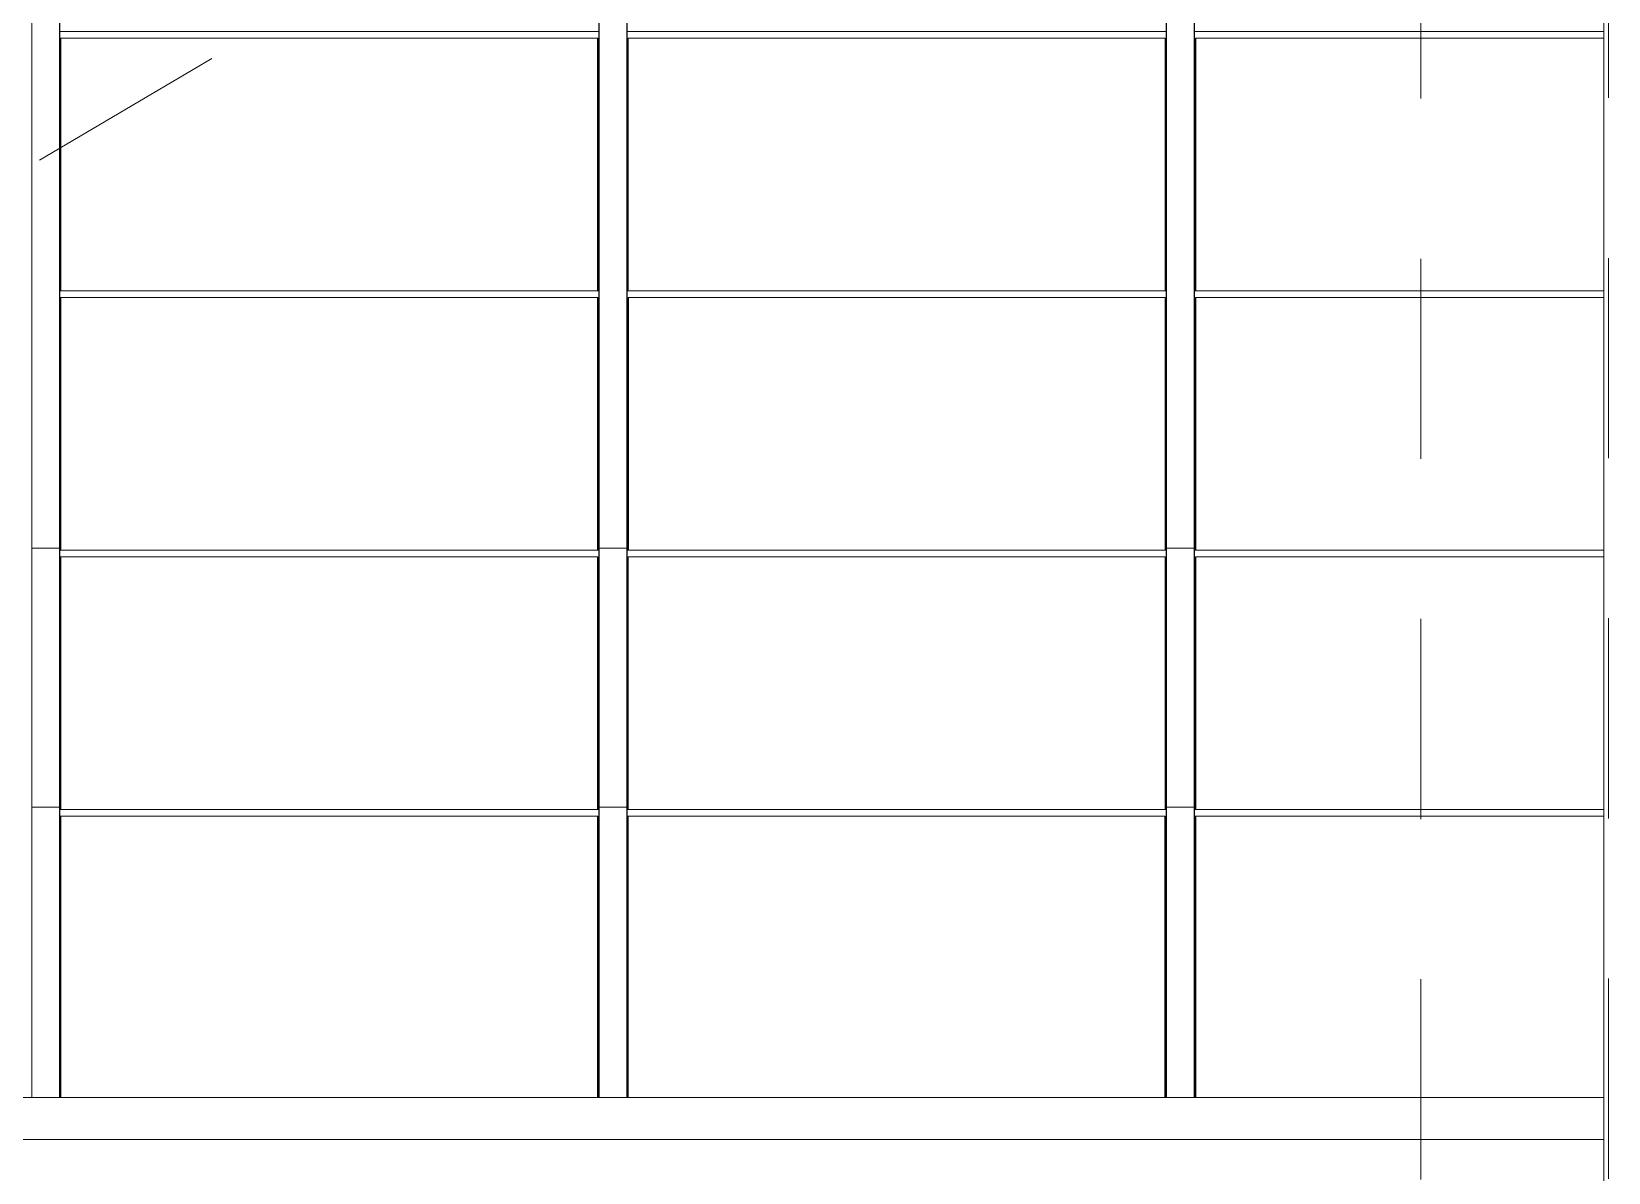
# Model space of a CAD drawing. Header units: metres. Extents: x -227.9 to -140, y 37.9 to 92.1.
# Drawn here: x -187.25 to -181.34, y 67.94 to 72.21 of the extents above; entities that cross this region are included whole.
import ezdxf

# ---------------------------------------------------------------- set-up
doc = ezdxf.new("R2010")
doc.units = ezdxf.units.M
doc.linetypes.add('JIS_02_0.7', pattern=[1.35, 0.75, -0.6])
doc.layers.add('A-DETL', color=94, linetype='Continuous', lineweight=5, true_color=0x00a600)
doc.layers.add('G-IMPT', color=8, linetype='Continuous', lineweight=5, true_color=0x808080)
for name, color, linetype, lineweight in [('A-GENM', 7, 'Continuous', 5), ('A-ROOF', 7, 'Continuous', 5), ('S-BEAM', 7, 'Continuous', 5)]:
    doc.layers.add(name, color=color, linetype=linetype, lineweight=lineweight)

# ---------------------------------------------------------------- blocks, each defined once
blk = doc.blocks.new('LAG-B1020-CADRE STRUCTURELLE-PATIO - MUC-PATIO_skp_97-11715570-MUC-LAG-PRO-PLA-ARC-TZN-N02-AG02Ec-Cote')
at = {"layer": 'G-IMPT', "color": 7}
for p, q in [((-24.7873, 0.3398), (-0.3673, 0.3398)), ((-24.7873, 0.3398), (-0.3673, 0.3398)), ((-0.3673, 0.1821), (-24.7873, 0.1821)), ((-24.7873, 0.1821), (-0.3673, 0.1821))]:
    blk.add_line(p, q, dxfattribs=at)
blk = doc.blocks.new('LAG-B1020-CADRE STRUCTURELLE-PATIO - MUC-PATIO_skp_78-11715551-MUC-LAG-PRO-PLA-ARC-TZN-N02-AG02Ec-Cote')
at = {"layer": 'G-IMPT', "color": 7}
for p, q in [((18.901, 4.0055), (18.901, 3.0577)), ((18.901, 4.0055), (20.9121, 4.0055)), ((18.901, 4.0055), (20.9121, 4.0055)), ((18.901, 3.0577), (18.901, 4.0055)), ((20.9121, 3.0577), (20.9121, 4.0055)), ((20.9121, 3.0577), (20.9121, 4.0055)), ((21.026, 4.0055), (21.026, 3.0577)), ((21.026, 4.0055), (23.0371, 4.0055)), ((21.026, 4.0055), (23.0371, 4.0055)), ((21.026, 3.0577), (21.026, 4.0055)), ((23.0371, 3.0577), (23.0371, 4.0055)), ((23.0371, 3.0577), (23.0371, 4.0055)), ((23.1515, 4.0055), (23.1515, 3.0577)), ((23.1515, 4.0055), (24.6802, 4.0055)), ((23.1515, 4.0055), (24.6802, 4.0055)), ((23.1515, 3.0577), (23.1515, 4.0055)), ((18.901, 3.0333), (18.901, 2.0861)), ((18.901, 3.0333), (20.9121, 3.0333)), ((18.901, 3.0333), (20.9121, 3.0333)), ((18.901, 2.0861), (18.901, 3.0333)), ((20.9121, 2.0861), (20.9121, 3.0333)), ((20.9121, 2.0861), (20.9121, 3.0333)), ((21.026, 3.0333), (21.026, 2.0861)), ((21.026, 3.0333), (23.0371, 3.0333)), ((21.026, 3.0333), (23.0371, 3.0333)), ((21.026, 2.0861), (21.026, 3.0333)), ((23.0371, 2.0861), (23.0371, 3.0333)), ((23.0371, 2.0861), (23.0371, 3.0333)), ((23.1515, 3.0333), (23.1515, 2.0861)), ((23.1515, 3.0333), (24.6802, 3.0333)), ((23.1515, 3.0333), (24.6802, 3.0333)), ((23.1515, 2.0861), (23.1515, 3.0333)), ((18.901, 2.0617), (18.901, 1.1145)), ((18.901, 2.0617), (20.9121, 2.0617)), ((18.901, 2.0617), (20.9121, 2.0617)), ((18.901, 1.1145), (18.901, 2.0617)), ((20.9121, 1.1145), (20.9121, 2.0617)), ((20.9121, 1.1145), (20.9121, 2.0617)), ((21.026, 2.0617), (21.026, 1.1145)), ((21.026, 2.0617), (23.0371, 2.0617)), ((21.026, 2.0617), (23.0371, 2.0617)), ((21.026, 1.1145), (21.026, 2.0617)), ((23.0371, 1.1145), (23.0371, 2.0617)), ((23.0371, 1.1145), (23.0371, 2.0617)), ((23.1515, 2.0617), (23.1515, 1.1145)), ((23.1515, 2.0617), (24.6802, 2.0617)), ((23.1515, 2.0617), (24.6802, 2.0617)), ((23.1515, 1.1145), (23.1515, 2.0617)), ((18.901, 1.0902), (18.901, 0.0357)), ((18.901, 1.0902), (20.9121, 1.0902)), ((20.9121, 1.0902), (18.901, 1.0902)), ((18.901, 0.0357), (18.901, 1.0902)), ((20.9121, 0.0357), (20.9121, 1.0902)), ((20.9121, 0.0357), (20.9121, 1.0902)), ((21.026, 1.0902), (21.026, 0.0357)), ((21.026, 1.0902), (23.0371, 1.0902)), ((23.0371, 1.0902), (21.026, 1.0902)), ((21.026, 0.0357), (21.026, 1.0902)), ((23.0371, 0.0357), (23.0371, 1.0902)), ((23.0371, 0.0357), (23.0371, 1.0902)), ((23.151, 1.0902), (23.151, 0.0357)), ((23.151, 1.0902), (24.6802, 1.0902)), ((23.151, 1.0902), (24.6802, 1.0902)), ((23.151, 0.0357), (23.151, 1.0902))]:
    blk.add_line(p, q, dxfattribs=at)
blk = doc.blocks.new('LAG-B1020-CADRE STRUCTURELLE-PATIO - MUC-PATIO_skp_75-11715548-MUC-LAG-PRO-PLA-ARC-TZN-N02-AG02Ec-Cote')
at = {"layer": 'G-IMPT', "color": 7}
for p, q in [((19.006, 2.2157), (19.006, 5.195)), ((19.006, 2.2157), (19.006, 5.195)), ((21.026, 2.2157), (21.026, 5.195)), ((21.026, 5.195), (21.026, 2.2157)), ((21.131, 2.2157), (21.131, 5.195)), ((21.131, 2.2157), (21.131, 5.195)), ((23.151, 2.2157), (23.151, 5.195)), ((23.151, 5.195), (23.151, 2.2157)), ((23.256, 2.2157), (23.256, 5.195)), ((23.256, 2.2157), (23.256, 5.195)), ((18.901, 2.2157), (19.006, 2.2157)), ((19.006, 2.2157), (18.901, 2.2157)), ((19.006, 2.2157), (19.006, 1.245)), ((19.006, 1.245), (19.006, 2.2157)), ((21.026, 2.2157), (21.131, 2.2157)), ((21.026, 1.245), (21.026, 2.2157)), ((21.131, 2.2157), (21.026, 2.2157)), ((21.026, 1.245), (21.026, 2.2157)), ((21.131, 2.2157), (21.131, 1.245)), ((21.131, 1.245), (21.131, 2.2157)), ((23.151, 2.2157), (23.256, 2.2157)), ((23.151, 1.245), (23.151, 2.2157)), ((23.256, 2.2157), (23.151, 2.2157)), ((23.151, 1.245), (23.151, 2.2157)), ((23.256, 2.2157), (23.256, 1.245)), ((23.256, 1.245), (23.256, 2.2157)), ((18.901, 1.245), (19.006, 1.245)), ((18.901, 1.245), (19.006, 1.245)), ((19.006, 0.1577), (19.006, 1.245)), ((19.006, 0.1577), (19.006, 1.245)), ((21.026, 1.245), (21.131, 1.245)), ((21.026, 0.1577), (21.026, 1.245)), ((21.026, 1.245), (21.026, 0.1577)), ((21.026, 1.245), (21.131, 1.245)), ((21.131, 0.1577), (21.131, 1.245)), ((21.131, 0.1577), (21.131, 1.245)), ((23.151, 1.245), (23.256, 1.245)), ((23.151, 0.1577), (23.151, 1.245)), ((23.256, 1.245), (23.151, 1.245)), ((23.151, 0.1577), (23.151, 1.245)), ((23.256, 1.245), (23.256, 0.1577)), ((23.256, 0.1577), (23.256, 1.245))]:
    blk.add_line(p, q, dxfattribs=at)
blk = doc.blocks.new('LAG-B1020-CADRE STRUCTURELLE-PATIO - MUC-PATIO_skp_74-11715547-MUC-LAG-PRO-PLA-ARC-TZN-N02-AG02Ec-Cote')
at = {"layer": 'G-IMPT', "color": 7}
for p, q in [((18.921, 12.1709), (18.921, 11.2231)), ((20.9321, 12.1709), (18.921, 12.1709)), ((20.9321, 12.1709), (18.921, 12.1709)), ((18.921, 11.2231), (18.921, 12.1709)), ((20.9321, 12.1709), (20.9321, 11.2231)), ((20.9321, 11.2231), (20.9321, 12.1709)), ((21.046, 12.1709), (21.046, 11.2231)), ((23.0571, 12.1709), (21.046, 12.1709)), ((23.0571, 12.1709), (21.046, 12.1709)), ((21.046, 11.2231), (21.046, 12.1709)), ((23.0571, 12.1709), (23.0571, 11.2231)), ((23.0571, 11.2231), (23.0571, 12.1709)), ((24.7002, 12.1709), (23.171, 12.1709)), ((23.171, 11.2231), (23.171, 12.1709)), ((23.171, 11.2231), (23.171, 12.1709)), ((23.171, 12.1709), (24.7002, 12.1709)), ((18.9177, 11.2231), (20.9365, 11.2231)), ((20.9365, 11.2231), (18.9177, 11.2231)), ((21.0427, 11.2231), (23.0615, 11.2231)), ((23.0615, 11.2231), (21.0427, 11.2231)), ((23.1677, 11.2231), (24.7002, 11.2231)), ((23.1677, 11.2231), (24.7002, 11.2231)), ((18.921, 11.1987), (18.921, 10.2515)), ((20.9321, 11.1987), (18.921, 11.1987)), ((20.9321, 11.1987), (18.921, 11.1987)), ((18.921, 10.2515), (18.921, 11.1987)), ((20.9321, 11.1987), (20.9321, 10.2515)), ((20.9321, 10.2515), (20.9321, 11.1987)), ((21.046, 11.1987), (21.046, 10.2515)), ((23.0571, 11.1987), (21.046, 11.1987)), ((23.0571, 11.1987), (21.046, 11.1987)), ((21.046, 10.2515), (21.046, 11.1987)), ((23.0571, 11.1987), (23.0571, 10.2515)), ((23.0571, 10.2515), (23.0571, 11.1987)), ((24.7002, 11.1987), (23.171, 11.1987)), ((23.171, 10.2515), (23.171, 11.1987)), ((23.171, 10.2515), (23.171, 11.1987)), ((23.171, 11.1987), (24.7002, 11.1987)), ((18.9177, 10.2515), (20.9365, 10.2515)), ((20.9365, 10.2515), (18.9177, 10.2515)), ((18.921, 10.2271), (18.921, 9.2799)), ((20.9321, 10.2271), (18.921, 10.2271)), ((20.9321, 10.2271), (18.921, 10.2271)), ((18.921, 9.2799), (18.921, 10.2271)), ((20.9321, 10.2271), (20.9321, 9.2799)), ((20.9321, 9.2799), (20.9321, 10.2271)), ((21.0427, 10.2515), (23.0615, 10.2515)), ((23.0615, 10.2515), (21.0427, 10.2515)), ((21.046, 10.2271), (21.046, 9.2799)), ((23.0571, 10.2271), (21.046, 10.2271)), ((23.0571, 10.2271), (21.046, 10.2271)), ((21.046, 9.2799), (21.046, 10.2271)), ((23.0571, 10.2271), (23.0571, 9.2799)), ((23.0571, 9.2799), (23.0571, 10.2271)), ((23.1677, 10.2515), (24.7002, 10.2515)), ((23.1677, 10.2515), (24.7002, 10.2515)), ((24.7002, 10.2271), (23.171, 10.2271)), ((23.171, 9.2799), (23.171, 10.2271)), ((23.171, 9.2799), (23.171, 10.2271)), ((23.171, 10.2271), (24.7002, 10.2271)), ((18.9177, 9.2799), (20.9365, 9.2799)), ((18.9177, 9.2799), (20.9365, 9.2799)), ((21.0427, 9.2799), (23.0615, 9.2799)), ((21.0427, 9.2799), (23.0615, 9.2799)), ((23.1677, 9.2799), (24.7002, 9.2799)), ((23.1677, 9.2799), (24.7002, 9.2799)), ((18.9205, 8.2011), (18.9204, 9.2555)), ((18.9205, 8.2011), (18.9204, 9.2555)), ((18.9204, 9.2555), (20.9315, 9.2555)), ((18.9204, 9.2555), (20.9315, 9.2555)), ((20.9315, 8.2011), (20.9315, 9.2555)), ((20.9315, 8.2011), (20.9315, 9.2555)), ((21.0455, 8.2011), (21.0454, 9.2555)), ((21.0455, 8.2011), (21.0454, 9.2555)), ((21.0454, 9.2555), (23.0565, 9.2555)), ((21.0454, 9.2555), (23.0565, 9.2555)), ((23.0565, 8.2011), (23.0565, 9.2555)), ((23.0565, 8.2011), (23.0565, 9.2555)), ((24.7002, 9.2555), (23.1704, 9.2555)), ((23.1705, 8.2011), (23.1704, 9.2555)), ((23.1705, 8.2011), (23.1704, 9.2555)), ((23.1704, 9.2555), (24.7002, 9.2555))]:
    blk.add_line(p, q, dxfattribs=at)
blk = doc.blocks.new('LAG-B1020-CADRE STRUCTURELLE-PATIO - MUC-PATIO_skp_2-11715475-MUC-LAG-PRO-PLA-ARC-TZN-N02-AG02Ec-Cote')
for name, p in [('LAG-B1020-CADRE STRUCTURELLE-PATIO - MUC-PATIO_skp_78-11715551-MUC-LAG-PRO-PLA-ARC-TZN-N02-AG02Ec-Cote', (0.2394, 8.352)), ('LAG-B1020-CADRE STRUCTURELLE-PATIO - MUC-PATIO_skp_74-11715547-MUC-LAG-PRO-PLA-ARC-TZN-N02-AG02Ec-Cote', (0.2194, 0.1866)), ('LAG-B1020-CADRE STRUCTURELLE-PATIO - MUC-PATIO_skp_75-11715548-MUC-LAG-PRO-PLA-ARC-TZN-N02-AG02Ec-Cote', (0.1299, 8.23)), ('LAG-B1020-CADRE STRUCTURELLE-PATIO - MUC-PATIO_skp_97-11715570-MUC-LAG-PRO-PLA-ARC-TZN-N02-AG02Ec-Cote', (25.2869, 8.0479))]:
    blk.add_blockref(name, p)
blk = doc.blocks.new('LAG-B1020-CADRE STRUCTURELLE-PATIO - LAG-LAG-B1020-CADRE STRUCTURELLE-PATIO-10510598-MUC-LAG-PRO-PLA-ARC-TZN-N02-AG02Ec-Cote')
blk.add_blockref('LAG-B1020-CADRE STRUCTURELLE-PATIO - MUC-PATIO_skp_2-11715475-MUC-LAG-PRO-PLA-ARC-TZN-N02-AG02Ec-Cote', (-12.7084, -8.23))
blk = doc.blocks.new('PATIO - CMS-PATIO-2083973-MUC-LAG-PRO-PLA-ARC-TZN-N02-AG02Ec-Cote')
at = {"layer": 'G-IMPT', "color": 7, "lineweight": 9}
for p, q in [((6.3225, 2.2157), (6.3225, 5.195)), ((6.3225, 5.195), (6.3225, 2.2157)), ((6.4275, 2.2157), (6.4275, 5.195)), ((6.4275, 2.2157), (6.4275, 5.195)), ((8.4475, 2.2157), (8.4475, 5.195)), ((8.4475, 5.195), (8.4475, 2.2157)), ((8.5525, 2.2157), (8.5525, 5.195)), ((8.5525, 2.2157), (8.5525, 5.195)), ((10.5725, 2.2157), (10.5725, 5.195)), ((10.5725, 5.195), (10.5725, 2.2157)), ((10.6775, 2.2157), (10.6775, 5.195)), ((10.6775, 2.2157), (10.6775, 5.195)), ((6.4275, 4.1518), (8.4464, 4.1518)), ((8.4464, 4.1518), (6.4275, 4.1518)), ((8.5525, 4.1518), (10.5714, 4.1518)), ((10.5714, 4.1518), (8.5525, 4.1518)), ((10.6775, 4.1518), (12.21, 4.1518)), ((10.6775, 4.1518), (12.21, 4.1518)), ((6.4319, 4.1275), (6.4319, 3.1797)), ((6.4319, 4.1275), (8.4431, 4.1275)), ((6.4319, 4.1275), (8.4431, 4.1275)), ((6.4319, 3.1797), (6.4319, 4.1275)), ((6.4319, 4.1275), (6.4319, 3.1797)), ((8.4431, 4.1275), (6.4319, 4.1275)), ((8.4431, 4.1275), (6.4319, 4.1275)), ((6.4319, 3.1797), (6.4319, 4.1275)), ((8.4431, 4.1275), (8.443, 3.1797)), ((8.443, 3.1797), (8.443, 4.1275)), ((8.4431, 3.1797), (8.4431, 4.1275)), ((8.4431, 3.1797), (8.4431, 4.1275)), ((8.5569, 4.1275), (8.5569, 3.1797)), ((8.5569, 4.1275), (10.5681, 4.1275)), ((8.5569, 4.1275), (10.5681, 4.1275)), ((8.5569, 3.1797), (8.5569, 4.1275)), ((8.5569, 4.1275), (8.5569, 3.1797)), ((10.5681, 4.1275), (8.5569, 4.1275)), ((10.5681, 4.1275), (8.5569, 4.1275)), ((8.5569, 3.1797), (8.5569, 4.1275)), ((10.5681, 4.1275), (10.568, 3.1797)), ((10.568, 3.1797), (10.568, 4.1275)), ((10.5681, 3.1797), (10.5681, 4.1275)), ((10.5681, 3.1797), (10.5681, 4.1275)), ((12.21, 4.1275), (10.6819, 4.1275)), ((10.682, 3.1797), (10.682, 4.1275)), ((10.682, 3.1797), (10.6819, 4.1275)), ((10.6819, 4.1275), (12.21, 4.1275)), ((10.6825, 4.1275), (10.6825, 3.1797)), ((10.6825, 4.1275), (12.21, 4.1275)), ((10.6825, 4.1275), (12.21, 4.1275)), ((10.6825, 3.1797), (10.6825, 4.1275)), ((6.4275, 3.1797), (8.4464, 3.1797)), ((8.4464, 3.1797), (6.4275, 3.1797)), ((6.432, 3.1553), (6.432, 2.2081)), ((6.432, 3.1553), (8.4431, 3.1553)), ((6.432, 3.1553), (8.4431, 3.1553)), ((6.432, 2.2081), (6.432, 3.1553)), ((6.432, 3.1553), (6.432, 2.2081)), ((8.4431, 3.1553), (6.432, 3.1553)), ((8.4431, 3.1553), (6.432, 3.1553)), ((6.432, 2.2081), (6.432, 3.1553)), ((8.4431, 3.1553), (8.443, 2.2081)), ((8.443, 2.2081), (8.4431, 3.1553)), ((8.4431, 2.2081), (8.4431, 3.1553)), ((8.4431, 2.2081), (8.4431, 3.1553)), ((8.5525, 3.1797), (10.5714, 3.1797)), ((10.5714, 3.1797), (8.5525, 3.1797)), ((8.557, 3.1553), (8.557, 2.2081)), ((8.557, 3.1553), (10.5681, 3.1553)), ((8.557, 3.1553), (10.5681, 3.1553)), ((8.557, 2.2081), (8.557, 3.1553)), ((8.557, 3.1553), (8.557, 2.2081)), ((10.5681, 3.1553), (8.557, 3.1553)), ((10.5681, 3.1553), (8.557, 3.1553)), ((8.557, 2.2081), (8.557, 3.1553)), ((10.5681, 3.1553), (10.568, 2.2081)), ((10.568, 2.2081), (10.5681, 3.1553)), ((10.5681, 2.2081), (10.5681, 3.1553)), ((10.5681, 2.2081), (10.5681, 3.1553)), ((10.6775, 3.1797), (12.21, 3.1797)), ((10.6775, 3.1797), (12.21, 3.1797)), ((12.21, 3.1553), (10.682, 3.1553)), ((10.682, 2.2081), (10.682, 3.1553)), ((10.682, 2.2081), (10.682, 3.1553)), ((10.682, 3.1553), (12.21, 3.1553)), ((10.6825, 3.1553), (10.6825, 2.2081)), ((10.6825, 3.1553), (12.21, 3.1553)), ((10.6825, 3.1553), (12.21, 3.1553)), ((10.6825, 2.2081), (10.6825, 3.1553)), ((6.3225, 2.2157), (6.4275, 2.2157)), ((6.3225, 1.245), (6.3225, 2.2157)), ((6.4275, 2.2157), (6.3225, 2.2157)), ((6.3225, 1.245), (6.3225, 2.2157)), ((6.4275, 2.2157), (6.4275, 1.245)), ((6.4275, 1.245), (6.4275, 2.2157)), ((6.4275, 2.2081), (8.4464, 2.2081)), ((8.4464, 2.2081), (6.4275, 2.2081)), ((8.4475, 2.2157), (8.5525, 2.2157)), ((8.4475, 1.245), (8.4475, 2.2157)), ((8.5525, 2.2157), (8.4475, 2.2157)), ((8.4475, 1.245), (8.4475, 2.2157)), ((8.5525, 2.2157), (8.5525, 1.245)), ((8.5525, 1.245), (8.5525, 2.2157)), ((8.5525, 2.2081), (10.5714, 2.2081)), ((10.5714, 2.2081), (8.5525, 2.2081)), ((10.5725, 2.2157), (10.6775, 2.2157)), ((10.5725, 1.245), (10.5725, 2.2157)), ((10.6775, 2.2157), (10.5725, 2.2157)), ((10.5725, 1.245), (10.5725, 2.2157)), ((10.6775, 2.2157), (10.6775, 1.245)), ((10.6775, 1.245), (10.6775, 2.2157)), ((10.6776, 2.2081), (12.21, 2.2081)), ((10.6776, 2.2081), (12.21, 2.2081)), ((6.4319, 2.1837), (6.4319, 1.2365)), ((6.4319, 2.1837), (8.4431, 2.1837)), ((6.4319, 2.1837), (8.4431, 2.1837)), ((6.4319, 1.2365), (6.4319, 2.1837)), ((6.4319, 2.1837), (6.4319, 1.2365)), ((8.4431, 2.1837), (6.4319, 2.1837)), ((8.4431, 2.1837), (6.4319, 2.1837)), ((6.4319, 1.2365), (6.4319, 2.1837)), ((8.4431, 2.1837), (8.443, 1.2364)), ((8.443, 1.2364), (8.443, 2.1837)), ((8.4431, 1.2364), (8.4431, 2.1837)), ((8.4431, 1.2364), (8.4431, 2.1837)), ((8.5569, 2.1837), (8.5569, 1.2365)), ((8.5569, 2.1837), (10.5681, 2.1837)), ((8.5569, 2.1837), (10.5681, 2.1837)), ((8.5569, 1.2365), (8.5569, 2.1837)), ((8.5569, 2.1837), (8.5569, 1.2365)), ((10.5681, 2.1837), (8.5569, 2.1837)), ((10.5681, 2.1837), (8.5569, 2.1837)), ((8.5569, 1.2365), (8.5569, 2.1837)), ((10.5681, 2.1837), (10.568, 1.2364)), ((10.568, 1.2364), (10.568, 2.1837)), ((10.5681, 1.2364), (10.5681, 2.1837)), ((10.5681, 1.2364), (10.5681, 2.1837)), ((12.21, 2.1837), (10.6819, 2.1837)), ((10.682, 1.2365), (10.682, 2.1837)), ((10.682, 1.2365), (10.6819, 2.1837)), ((10.6819, 2.1837), (12.21, 2.1837)), ((10.6825, 2.1837), (10.6825, 1.2365)), ((10.6825, 2.1837), (12.21, 2.1837)), ((10.6825, 2.1837), (12.21, 2.1837)), ((10.6825, 1.2365), (10.6825, 2.1837)), ((6.3225, 1.245), (6.3225, 0.1577)), ((6.3225, 1.245), (6.4275, 1.245)), ((6.3225, 0.1577), (6.3225, 1.245)), ((6.3225, 1.245), (6.4275, 1.245)), ((6.4275, 0.1577), (6.4275, 1.245)), ((6.4275, 0.1577), (6.4275, 1.245)), ((8.4475, 1.245), (8.5525, 1.245)), ((8.4475, 0.1577), (8.4475, 1.245)), ((8.4475, 1.245), (8.4475, 0.1577)), ((8.4475, 1.245), (8.5525, 1.245)), ((8.5525, 0.1577), (8.5525, 1.245)), ((8.5525, 0.1577), (8.5525, 1.245)), ((10.5725, 1.245), (10.6775, 1.245)), ((10.5725, 0.1577), (10.5725, 1.245)), ((10.6775, 1.245), (10.5725, 1.245)), ((10.5725, 0.1577), (10.5725, 1.245)), ((10.6775, 1.245), (10.6775, 0.1577)), ((10.6775, 0.1577), (10.6775, 1.245)), ((6.4275, 1.2365), (8.4464, 1.2365)), ((6.4275, 1.2365), (8.4464, 1.2365)), ((6.4314, 0.1577), (6.4314, 1.2121)), ((6.4314, 0.1577), (6.4314, 1.2121)), ((6.4314, 1.2121), (8.4425, 1.2121)), ((6.4314, 1.2121), (8.4425, 1.2121)), ((6.4319, 1.2121), (6.4319, 0.1577)), ((6.4319, 1.2121), (8.443, 1.2121)), ((8.443, 1.2121), (6.4319, 1.2121)), ((6.4319, 0.1577), (6.4319, 1.2121)), ((8.4425, 0.1577), (8.4425, 1.2121)), ((8.4425, 0.1577), (8.4425, 1.2121)), ((8.443, 0.1577), (8.443, 1.2121)), ((8.443, 0.1577), (8.443, 1.2121)), ((8.5525, 1.2365), (10.5714, 1.2365)), ((8.5525, 1.2365), (10.5714, 1.2365)), ((8.5564, 0.1577), (8.5564, 1.2121)), ((8.5564, 0.1577), (8.5564, 1.2121)), ((8.5564, 1.2121), (10.5675, 1.2121)), ((8.5564, 1.2121), (10.5675, 1.2121)), ((8.5569, 1.2121), (8.5569, 0.1577)), ((8.5569, 1.2121), (10.568, 1.2121)), ((10.568, 1.2121), (8.5569, 1.2121)), ((8.5569, 0.1577), (8.5569, 1.2121)), ((10.5675, 0.1577), (10.5675, 1.2121)), ((10.5675, 0.1577), (10.5675, 1.2121)), ((10.568, 0.1577), (10.568, 1.2121)), ((10.568, 0.1577), (10.568, 1.2121)), ((10.6775, 1.2365), (12.21, 1.2365)), ((10.6775, 1.2365), (12.21, 1.2365)), ((12.21, 1.2121), (10.6814, 1.2121)), ((10.6814, 0.1577), (10.6814, 1.2121)), ((10.6814, 0.1577), (10.6814, 1.2121)), ((10.6814, 1.2121), (12.21, 1.2121)), ((10.6819, 1.2121), (10.6819, 0.1577)), ((10.6819, 1.2121), (12.21, 1.2121)), ((10.6819, 1.2121), (12.21, 1.2121)), ((10.6819, 0.1577), (10.6819, 1.2121)), ((-12.21, 0.1577), (12.21, 0.1577)), ((-12.21, 0.1577), (12.21, 0.1577)), ((12.21, 0), (-12.21, 0)), ((-12.21, 0), (12.21, 0))]:
    blk.add_line(p, q, dxfattribs=at)

msp = doc.modelspace()

# ---------------------------------------------------------------- linework, layer by layer
at = {"layer": 'A-DETL', "color": 7, "linetype": 'JIS_02_0.7'}
for p, q in [((-204.6608, 61.447), (-182.3929, 74.5785)), ((-182.0441, 62.5135), (-182.0441, 73.6135)), ((-181.3414, 62.5159), (-181.3414, 73.6139))]:
    msp.add_line(p, q, dxfattribs=at)
at = {"layer": 'A-ROOF'}
msp.add_line((-181.3591, 62.5285), (-181.3591, 73.5985), dxfattribs=at)

# ---------------------------------------------------------------- block references
at = {"layer": 'A-GENM', "lineweight": 9}
msp.add_blockref('PATIO - CMS-PATIO-2083973-MUC-LAG-PRO-PLA-ARC-TZN-N02-AG02Ec-Cote', (-193.5691, 68.0628), dxfattribs=at)
at = {"layer": 'S-BEAM'}
msp.add_blockref('LAG-B1020-CADRE STRUCTURELLE-PATIO - LAG-LAG-B1020-CADRE STRUCTURELLE-PATIO-10510598-MUC-LAG-PRO-PLA-ARC-TZN-N02-AG02Ec-Cote', (-193.5703, 68.0628), dxfattribs=at)

doc.saveas('drawing.dxf')
